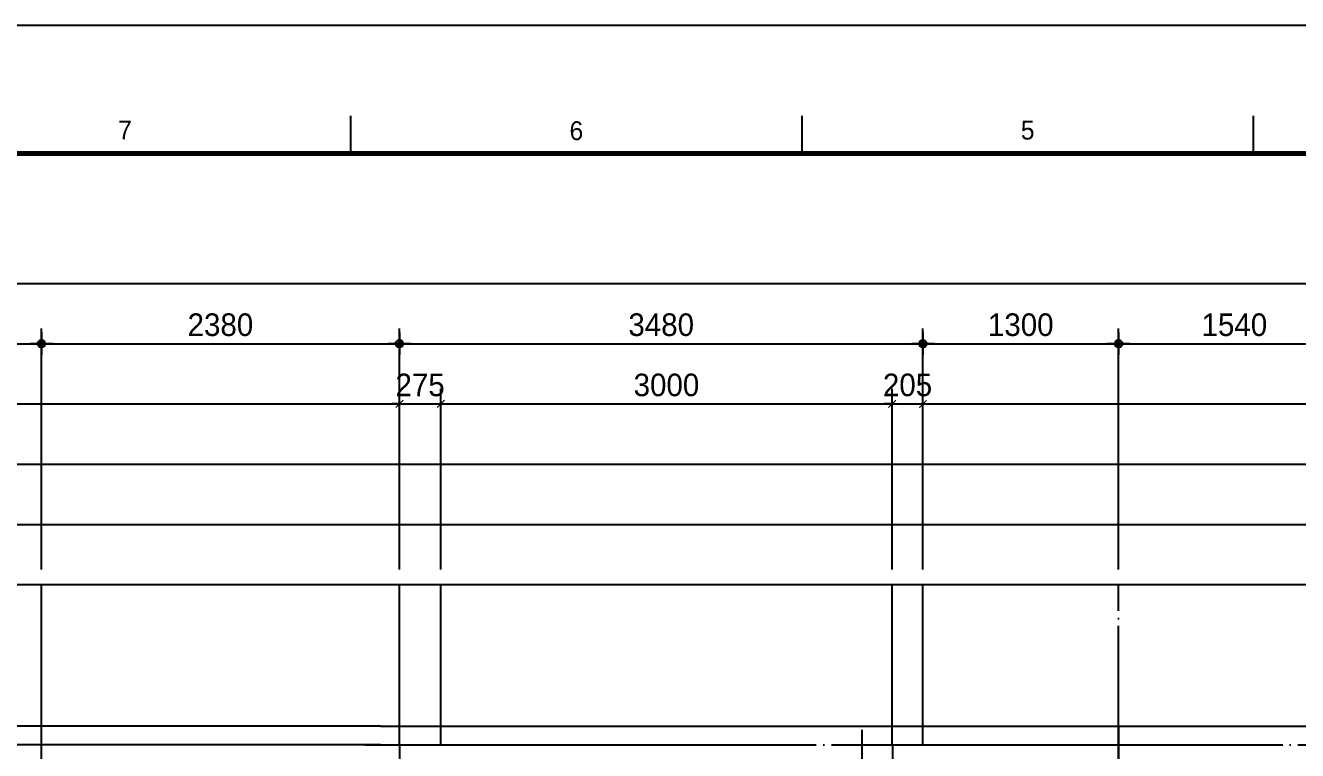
# Model space of a CAD drawing. Header units: millimetres. Extents: x -24416 to 92204, y -190080 to 23760.
# Drawn here: x 21888 to 30344, y -76096 to -71280 of the extents above; entities that cross this region are included whole.
import ezdxf
from ezdxf.enums import TextEntityAlignment as Align
from ezdxf.xclip import XClip

# ---------------------------------------------------------------- set-up
doc = ezdxf.new("R2010")
doc.units = ezdxf.units.MM
doc.header["$LTSCALE"] = 50
doc.header["$XCLIPFRAME"] = 0
doc.linetypes.add('AUDIT_D_220706163347-0', pattern=[0])
doc.linetypes.add('CEN', pattern=[62, 60, -1, 0, -1])
doc.layers.get('defpoints').update_dxf_attribs({"color": 139})
for name, color, linetype in [('AA-BORD-FORM', 7, 'Continuous'), ('AA-BORD-TEXT', 3, 'Continuous'), ('AA-XXXX-DIMS', 7, 'Continuous'), ('CEN_CON', 1, 'CEN'), ('CEN_WALL', 12, 'CEN'), ('CONC', 2, 'Continuous'), ('DIM', 7, 'AUDIT_D_220706163347-0'), ('ELE3_CON', 7, 'Continuous'), ('실명박스', 7, 'AUDIT_D_220706163347-0')]:
    doc.layers.add(name, color=color, linetype=linetype)
doc.layers.add('AA-XXXX-MC', color=153, linetype='AUDIT_D_220706163347-0', plot=False)
doc.layers.add('MC', color=135, linetype='Continuous', plot=False)
doc.styles.add('HAUD01', font='Dotum.ttf')
doc.styles.add('맑은고딕', font='malgun.ttf', dxfattribs={"width": 0.9})
doc.dimstyles.new('DIM-50', dxfattribs={"dimscale": 50, "dimtxt": 3, "dimasz": 1, "dimexe": 2, "dimexo": 2, "dimgap": 1, "dimtad": 1, "dimdec": 0, "dimzin": 0, "dimdsep": 46, "dimtxsty": '맑은고딕', "dimblk1": 'DIMDOT', "dimblk2": 'DIMDOT', "dimsah": 1, "dimcen": 0.09, "dimdle": 2, "dimclrd": 7, "dimclre": 7, "dimclrt": 3, "dimadec": 0, "dimazin": 0, "dimtfac": 1, "dimtdec": 0, "dimtix": 1, "dimtmove": 2, "dimatfit": 3, "dimldrblk": 'DIMDOT', "dimfxl": 1, "dimtolj": 1, "dimtzin": 0, "dimarcsym": 0})
doc.dimstyles.new('MCDIM-50', dxfattribs={"dimscale": 50, "dimtxt": 3, "dimasz": 1, "dimexe": 2, "dimexo": 2, "dimgap": 1, "dimtad": 1, "dimdec": 0, "dimzin": 0, "dimdsep": 46, "dimtxsty": '맑은고딕', "dimblk1": 'ARCHTICK', "dimblk2": 'ARCHTICK', "dimsah": 1, "dimcen": 0.09, "dimdle": 2, "dimclrd": 7, "dimclre": 7, "dimclrt": 3, "dimadec": 0, "dimazin": 0, "dimtfac": 1, "dimtdec": 0, "dimtix": 1, "dimtmove": 2, "dimatfit": 3, "dimldrblk": 'ARCHTICK', "dimfxl": 1, "dimtolj": 1, "dimtzin": 0, "dimarcsym": 0})

# ---------------------------------------------------------------- blocks, each defined once
blk = doc.blocks.new('XR-FORM 청주월명')
at = {"layer": 'AA-BORD-FORM', "color": 2}
for p, q in [((481, 577), (481, 582)), ((541, 577), (541, 582)), ((601, 577), (601, 582))]:
    blk.add_line(p, q, dxfattribs=at)
at = {"layer": 'AA-BORD-FORM', "color": 1}
blk.add_lwpolyline([(0, 0), (841, 0), (841, 594), (0, 594)], close=True, dxfattribs=at)
at = {"layer": 'AA-BORD-FORM', "color": 2, "const_width": 0.682}
blk.add_lwpolyline([(21, 17), (21, 577), (821, 577), (821, 17)], close=True, dxfattribs=at)
at = {"layer": 'AA-BORD-TEXT', "color": 7, "style": 'HAUD01'}
for s, p in [('7', (451, 580.1)), ('6', (511, 580.02)), ('5', (571, 580.09))]:
    blk.add_text(s, height=2.5, dxfattribs=at).set_placement(p, align=Align.MIDDLE_CENTER)
blk = doc.blocks.new('CO-102-28F', base_point=(243441.5, -43595.4))
at = {"layer": 'CEN_CON'}
blk.add_line((279611.5, -38460.4), (276611.5, -38460.4), dxfattribs=at)
at = {"layer": 'CONC', "linetype": 'ByBlock'}
blk.add_line((279611.5, -38335.4), (276811.5, -38335.4), dxfattribs=at)
blk = doc.blocks.new('U-121B(기본)1', base_point=(-58206.9, -129495.9))
at = {"layer": 'CEN_CON'}
for p, q in [((-66590.8, -114340.9), (-57915.8, -114340.9)), ((-66361.9, -114340.9), (-66361.9, -116855.9))]:
    blk.add_line(p, q, dxfattribs=at)
at = {"layer": 'CEN_WALL'}
blk.add_line((-63081.9, -123535.9), (-63081.9, -114240.9), dxfattribs=at)
at = {"layer": 'CONC', "linetype": 'ByBlock'}
blk.add_line((-66486.9, -114215.9), (-61581.9, -114215.9), dxfattribs=at)
at = {"layer": 'CONC'}
blk.add_line((-61581.9, -114215.9), (-61581.9, -115505.9), dxfattribs=at)
at = {"layer": 'ELE3_CON'}
blk.add_line((-61581.9, -114215.9), (-60041.9, -114215.9), dxfattribs=at)
at = {"layer": 'MC'}
blk.add_line((-63286.9, -123535.9), (-63286.9, -114240.9), dxfattribs=at)
blk = doc.blocks.new('A$C415C5DAF')
at = {"layer": 'AA-XXXX-MC'}
for p, q in [((12163.5, -94435.9), (12163.5, -93370.9)), ((15163.5, -94435.9), (15163.5, -93370.9))]:
    blk.add_line(p, q, dxfattribs=at)
at = {"layer": 'CEN_CON'}
for p, q in [((9508.5, -101250.9), (9508.5, -93370.9)), ((11888.5, -94435.9), (11888.5, -93370.9)), ((15368.5, -94435.9), (15368.5, -93370.9)), ((16668.5, -96645.9), (16668.5, -93370.9))]:
    blk.add_line(p, q, dxfattribs=at)
blk = doc.blocks.new('DIMDOT')
at = {"layer": 'AA-XXXX-DIMS'}
for p, q in [((-1.5, 0), (1.5, 0)), ((0, -1.5), (0, 1.5))]:
    blk.add_line(p, q, dxfattribs=at)
for radius in [0.5, 0.25]:
    blk.add_circle((0, 0), radius, dxfattribs=at)
blk = doc.blocks.new('*D332')
at = {"layer": 'defpoints', "color": 0, "transparency": 16777216}
for p in [(25080.7, -97153.8), (23285.7, -98753.8), (25080.7, -98753.8)]:
    blk.add_point(p, dxfattribs=at)
at = {"layer": 'DIM', "color": 7, "lineweight": -2, "transparency": 16777216}
for p, q in [((23285.7, -98653.8), (23285.7, -97053.8)), ((25080.7, -98653.8), (25080.7, -97053.8)), ((23335.7, -97153.8), (25030.7, -97153.8))]:
    blk.add_line(p, q, dxfattribs=at)
at = {"layer": 'DIM', "color": 7, "lineweight": -2, "transparency": 16777216, "xscale": 50, "yscale": 50, "zscale": 50, "rotation": 180}
blk.add_blockref('DIMDOT', (23285.7, -97153.8), dxfattribs=at)
at = {"layer": 'DIM', "color": 7, "lineweight": -2, "transparency": 16777216, "xscale": 50, "yscale": 50, "zscale": 50}
blk.add_blockref('DIMDOT', (25080.7, -97153.8), dxfattribs=at)
at = {"layer": 'DIM', "color": 3, "transparency": 16777216, "insert": (24183.2, -97028.7), "char_height": 150, "attachment_point": 5, "style": 'HAUD01'}
blk.add_mtext('\\A1;1795', dxfattribs=at)
blk = doc.blocks.new('*D333')
at = {"layer": 'defpoints', "color": 0, "transparency": 16777216}
for p in [(27460.7, -97153.8), (25080.7, -98753.8), (27460.7, -98753.8)]:
    blk.add_point(p, dxfattribs=at)
at = {"layer": 'DIM', "color": 7, "lineweight": -2, "transparency": 16777216}
for p, q in [((25080.7, -98653.8), (25080.7, -97053.8)), ((27460.7, -98653.8), (27460.7, -97053.8)), ((25130.7, -97153.8), (27410.7, -97153.8))]:
    blk.add_line(p, q, dxfattribs=at)
at = {"layer": 'DIM', "color": 7, "lineweight": -2, "transparency": 16777216, "xscale": 50, "yscale": 50, "zscale": 50, "rotation": 180}
blk.add_blockref('DIMDOT', (25080.7, -97153.8), dxfattribs=at)
at = {"layer": 'DIM', "color": 7, "lineweight": -2, "transparency": 16777216, "xscale": 50, "yscale": 50, "zscale": 50}
blk.add_blockref('DIMDOT', (27460.7, -97153.8), dxfattribs=at)
at = {"layer": 'DIM', "color": 3, "transparency": 16777216, "insert": (26270.7, -97028.7), "char_height": 150, "attachment_point": 5, "style": 'HAUD01'}
blk.add_mtext('\\A1;2380', dxfattribs=at)
blk = doc.blocks.new('*D334')
at = {"layer": 'defpoints', "color": 0, "transparency": 16777216}
for p in [(30940.7, -97153.8), (27460.7, -98753.8), (30940.7, -98753.8)]:
    blk.add_point(p, dxfattribs=at)
at = {"layer": 'DIM', "color": 7, "lineweight": -2, "transparency": 16777216}
for p, q in [((27460.7, -98653.8), (27460.7, -97053.8)), ((30940.7, -98653.8), (30940.7, -97053.8)), ((27510.7, -97153.8), (30890.7, -97153.8))]:
    blk.add_line(p, q, dxfattribs=at)
at = {"layer": 'DIM', "color": 7, "lineweight": -2, "transparency": 16777216, "xscale": 50, "yscale": 50, "zscale": 50, "rotation": 180}
blk.add_blockref('DIMDOT', (27460.7, -97153.8), dxfattribs=at)
at = {"layer": 'DIM', "color": 7, "lineweight": -2, "transparency": 16777216, "xscale": 50, "yscale": 50, "zscale": 50}
blk.add_blockref('DIMDOT', (30940.7, -97153.8), dxfattribs=at)
at = {"layer": 'DIM', "color": 3, "transparency": 16777216, "insert": (29200.7, -97028.7), "char_height": 150, "attachment_point": 5, "style": 'HAUD01'}
blk.add_mtext('\\A1;3480', dxfattribs=at)
blk = doc.blocks.new('*D335')
at = {"layer": 'defpoints', "color": 0, "transparency": 16777216}
for p in [(32240.7, -97153.8), (30940.7, -98753.8), (32240.7, -98753.8)]:
    blk.add_point(p, dxfattribs=at)
at = {"layer": 'DIM', "color": 7, "lineweight": -2, "transparency": 16777216}
for p, q in [((30940.7, -98653.8), (30940.7, -97053.8)), ((32240.7, -98653.8), (32240.7, -97053.8)), ((30990.7, -97153.8), (32190.7, -97153.8))]:
    blk.add_line(p, q, dxfattribs=at)
at = {"layer": 'DIM', "color": 7, "lineweight": -2, "transparency": 16777216, "xscale": 50, "yscale": 50, "zscale": 50, "rotation": 180}
blk.add_blockref('DIMDOT', (30940.7, -97153.8), dxfattribs=at)
at = {"layer": 'DIM', "color": 7, "lineweight": -2, "transparency": 16777216, "xscale": 50, "yscale": 50, "zscale": 50}
blk.add_blockref('DIMDOT', (32240.7, -97153.8), dxfattribs=at)
at = {"layer": 'DIM', "color": 3, "transparency": 16777216, "insert": (31590.7, -97028.7), "char_height": 150, "attachment_point": 5, "style": 'HAUD01'}
blk.add_mtext('\\A1;1300', dxfattribs=at)
blk = doc.blocks.new('*D336')
at = {"layer": 'defpoints', "color": 0, "transparency": 16777216}
for p in [(33780.7, -97153.8), (32240.7, -98753.8), (33780.7, -98753.8)]:
    blk.add_point(p, dxfattribs=at)
at = {"layer": 'DIM', "color": 7, "lineweight": -2, "transparency": 16777216}
for p, q in [((32240.7, -98653.8), (32240.7, -97053.8)), ((33780.7, -98653.8), (33780.7, -97053.8)), ((32290.7, -97153.8), (33730.7, -97153.8))]:
    blk.add_line(p, q, dxfattribs=at)
at = {"layer": 'DIM', "color": 7, "lineweight": -2, "transparency": 16777216, "xscale": 50, "yscale": 50, "zscale": 50, "rotation": 180}
blk.add_blockref('DIMDOT', (32240.7, -97153.8), dxfattribs=at)
at = {"layer": 'DIM', "color": 7, "lineweight": -2, "transparency": 16777216, "xscale": 50, "yscale": 50, "zscale": 50}
blk.add_blockref('DIMDOT', (33780.7, -97153.8), dxfattribs=at)
at = {"layer": 'DIM', "color": 3, "transparency": 16777216, "insert": (33010.7, -97028.7), "char_height": 150, "attachment_point": 5, "style": 'HAUD01'}
blk.add_mtext('\\A1;1540', dxfattribs=at)
blk = doc.blocks.new('*D338')
at = {"layer": 'defpoints', "color": 0, "transparency": 16777216}
for p in [(35615.7, -96753.8), (11050.7, -98753.8), (35615.7, -98753.8)]:
    blk.add_point(p, dxfattribs=at)
at = {"layer": 'DIM', "color": 7, "lineweight": -2, "transparency": 16777216}
for p, q in [((11050.7, -98653.8), (11050.7, -96653.8)), ((35615.7, -98653.8), (35615.7, -96653.8)), ((11100.7, -96753.8), (35565.7, -96753.8))]:
    blk.add_line(p, q, dxfattribs=at)
at = {"layer": 'DIM', "color": 7, "lineweight": -2, "transparency": 16777216, "xscale": 50, "yscale": 50, "zscale": 50, "rotation": 180}
blk.add_blockref('DIMDOT', (11050.7, -96753.8), dxfattribs=at)
at = {"layer": 'DIM', "color": 7, "lineweight": -2, "transparency": 16777216, "xscale": 50, "yscale": 50, "zscale": 50}
blk.add_blockref('DIMDOT', (35615.7, -96753.8), dxfattribs=at)
at = {"layer": 'DIM', "color": 3, "transparency": 16777216, "insert": (23333.2, -96628.7), "char_height": 150, "attachment_point": 5, "style": 'HAUD01'}
blk.add_mtext('\\A1;24565', dxfattribs=at)
blk = doc.blocks.new('_ArchTick')
at = {"color": 0, "linetype": 'ByBlock', "const_width": 0.15}
blk.add_lwpolyline([(-0.5, -0.5), (0.5, 0.5)], dxfattribs=at)
blk = doc.blocks.new('*D348')
at = {"layer": 'defpoints', "color": 0, "linetype": 'ByBlock', "transparency": 16777216}
for p in [(27735.7, -97553.8), (27460.7, -98753.8), (27735.7, -98753.8)]:
    blk.add_point(p, dxfattribs=at)
at = {"layer": 'DIM', "color": 7, "linetype": 'ByBlock', "lineweight": -2, "transparency": 16777216}
for p, q in [((27460.7, -98653.8), (27460.7, -97453.8)), ((27735.7, -98653.8), (27735.7, -97453.8)), ((27460.7, -97553.8), (27410.7, -97553.8)), ((27460.7, -97553.8), (27735.7, -97553.8)), ((27735.7, -97553.8), (27785.7, -97553.8))]:
    blk.add_line(p, q, dxfattribs=at)
at = {"layer": 'DIM', "color": 7, "linetype": 'ByBlock', "lineweight": -2, "transparency": 16777216, "xscale": 50, "yscale": 50, "zscale": 50}
blk.add_blockref('_ArchTick', (27460.7, -97553.8), dxfattribs=at)
at = {"layer": 'DIM', "color": 7, "linetype": 'ByBlock', "lineweight": -2, "transparency": 16777216, "xscale": 50, "yscale": 50, "zscale": 50, "rotation": 180}
blk.add_blockref('_ArchTick', (27735.7, -97553.8), dxfattribs=at)
at = {"layer": 'DIM', "color": 3, "linetype": 'ByBlock', "transparency": 16777216, "insert": (27598.2, -97428.7), "char_height": 150, "attachment_point": 5, "style": 'HAUD01'}
blk.add_mtext('\\A1;275', dxfattribs=at)
blk = doc.blocks.new('*D349')
at = {"layer": 'defpoints', "color": 0, "linetype": 'ByBlock', "transparency": 16777216}
for p in [(30735.7, -97553.8), (27735.7, -98753.8), (30735.7, -98753.8)]:
    blk.add_point(p, dxfattribs=at)
at = {"layer": 'DIM', "color": 7, "linetype": 'ByBlock', "lineweight": -2, "transparency": 16777216}
for p, q in [((27735.7, -98653.8), (27735.7, -97453.8)), ((30735.7, -98653.8), (30735.7, -97453.8)), ((27635.7, -97553.8), (30835.7, -97553.8))]:
    blk.add_line(p, q, dxfattribs=at)
at = {"layer": 'DIM', "color": 7, "linetype": 'ByBlock', "lineweight": -2, "transparency": 16777216, "xscale": 50, "yscale": 50, "zscale": 50, "rotation": 180}
blk.add_blockref('_ArchTick', (27735.7, -97553.8), dxfattribs=at)
at = {"layer": 'DIM', "color": 7, "linetype": 'ByBlock', "lineweight": -2, "transparency": 16777216, "xscale": 50, "yscale": 50, "zscale": 50}
blk.add_blockref('_ArchTick', (30735.7, -97553.8), dxfattribs=at)
at = {"layer": 'DIM', "color": 3, "linetype": 'ByBlock', "transparency": 16777216, "insert": (29235.7, -97428.7), "char_height": 150, "attachment_point": 5, "style": 'HAUD01'}
blk.add_mtext('\\A1;3000', dxfattribs=at)
blk = doc.blocks.new('*D350')
at = {"layer": 'defpoints', "color": 0, "linetype": 'ByBlock', "transparency": 16777216}
for p in [(30940.7, -97553.8), (30735.7, -98753.8), (30940.7, -98753.8)]:
    blk.add_point(p, dxfattribs=at)
at = {"layer": 'DIM', "color": 7, "linetype": 'ByBlock', "lineweight": -2, "transparency": 16777216}
for p, q in [((30735.7, -98653.8), (30735.7, -97453.8)), ((30940.7, -98653.8), (30940.7, -97453.8)), ((30735.7, -97553.8), (30685.7, -97553.8)), ((30735.7, -97553.8), (30940.7, -97553.8)), ((30940.7, -97553.8), (30990.7, -97553.8))]:
    blk.add_line(p, q, dxfattribs=at)
at = {"layer": 'DIM', "color": 7, "linetype": 'ByBlock', "lineweight": -2, "transparency": 16777216, "xscale": 50, "yscale": 50, "zscale": 50}
blk.add_blockref('_ArchTick', (30735.7, -97553.8), dxfattribs=at)
at = {"layer": 'DIM', "color": 7, "linetype": 'ByBlock', "lineweight": -2, "transparency": 16777216, "xscale": 50, "yscale": 50, "zscale": 50, "rotation": 180}
blk.add_blockref('_ArchTick', (30940.7, -97553.8), dxfattribs=at)
at = {"layer": 'DIM', "color": 3, "linetype": 'ByBlock', "transparency": 16777216, "insert": (30838.2, -97428.7), "char_height": 150, "attachment_point": 5, "style": 'HAUD01'}
blk.add_mtext('\\A1;205', dxfattribs=at)
blk = doc.blocks.new('DIM-1108')
at = {"layer": 'DIM'}
for base, p1, p2, picture, middle in [((35615.7, -96753.8), (11050.7, -98753.8), (35615.7, -98753.8), '*D338', (23333.2, -96628.7)), ((25080.7, -97153.8), (23285.7, -98753.8), (25080.7, -98753.8), '*D332', (24183.2, -97028.7)), ((27460.7, -97153.8), (25080.7, -98753.8), (27460.7, -98753.8), '*D333', (26270.7, -97028.7)), ((30940.7, -97153.8), (27460.7, -98753.8), (30940.7, -98753.8), '*D334', (29200.7, -97028.7)), ((32240.7, -97153.8), (30940.7, -98753.8), (32240.7, -98753.8), '*D335', (31590.7, -97028.7)), ((33780.7, -97153.8), (32240.7, -98753.8), (33780.7, -98753.8), '*D336', (33010.7, -97028.7))]:
    dim = blk.add_linear_dim(base=base, p1=p1, p2=p2, dimstyle='DIM-50', override={"dimscale": 50, "dimtxsty": 'HAUD01'}, dxfattribs=at)
    dim.commit()
    dim.dimension.update_dxf_attribs({"geometry": picture, "text_midpoint": middle})
at = {"layer": 'DIM', "linetype": 'ByBlock'}
for base, p1, p2, picture, middle in [((27735.7, -97553.8), (27460.7, -98753.8), (27735.7, -98753.8), '*D348', (27598.2, -97428.7)), ((30735.7, -97553.8), (27735.7, -98753.8), (30735.7, -98753.8), '*D349', (29235.7, -97428.7)), ((30940.7, -97553.8), (30735.7, -98753.8), (30940.7, -98753.8), '*D350', (30838.2, -97428.7))]:
    dim = blk.add_linear_dim(base=base, p1=p1, p2=p2, dimstyle='MCDIM-50', override={"dimtxsty": 'HAUD01'}, dxfattribs=at)
    dim.commit()
    dim.dimension.update_dxf_attribs({"geometry": picture, "text_midpoint": middle})

msp = doc.modelspace()

# ---------------------------------------------------------------- linework, layer by layer
at = {"layer": 'defpoints'}
for points in [[(4504.1, -72993.8), (34828.9, -72993.8), (34828.9, -93513.8), (4504.1, -93513.8)], [(4904.1, -73393.8), (34428.9, -73393.8), (34428.9, -93113.8), (4904.1, -93113.8)], [(5304.1, -73793.8), (34028.9, -73793.8), (34028.9, -92713.8), (5304.1, -92713.8)], [(5704.1, -74193.8), (33628.9, -74193.8), (33628.9, -92313.8), (5704.1, -92313.8)], [(6104.1, -74593.8), (33228.9, -74593.8), (33228.9, -91913.8), (6104.1, -91913.8)], [(6504.1, -74993.8), (32828.9, -74993.8), (32828.9, -91513.8), (6504.1, -91513.8)]]:
    msp.add_lwpolyline(points, close=True, dxfattribs=at)

# ---------------------------------------------------------------- block references
for name, p in [('DIM-1108', (-3086.8, 23760)), ('U-121B(기본)1', (32528.9, -91213.8))]:
    msp.add_blockref(name, p)
at = {"xscale": 50, "yscale": 50, "zscale": 50}
msp.add_blockref('XR-FORM 청주월명', (0, -100980), dxfattribs=at)
ref = msp.add_blockref('CO-102-28F', (-11921.1, -81193.8))
XClip(ref).set_block_clipping_path([(261866.6864388324, -53915.4314148593), (288191.4609298515, -37395.4314165701)])
at = {"layer": '실명박스'}
msp.add_blockref('A$C415C5DAF', (12485.4, 18377.1), dxfattribs=at)

doc.saveas('drawing.dxf')
